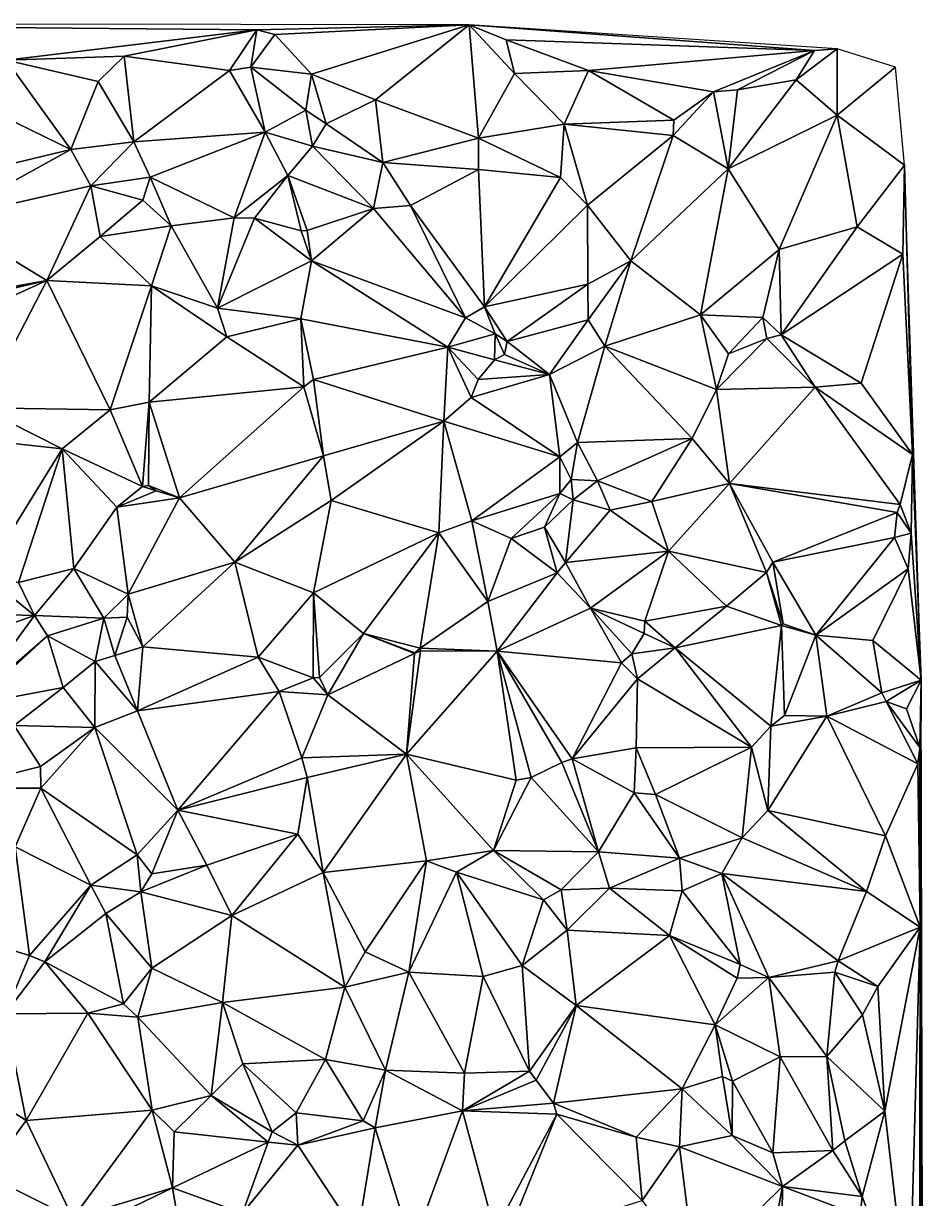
# Model space of a CAD drawing. Header units: metres. Extents: x -15 to 15, y -15 to 15.
# Drawn here: x 4.98 to 14.98, y 1.92 to 14.97 of the extents above; entities that cross this region are included whole.
import ezdxf

# ---------------------------------------------------------------- set-up
doc = ezdxf.new("R2010")
doc.units = ezdxf.units.M
doc.layers.add('STREET_MESH', color=7, linetype='Continuous')

msp = doc.modelspace()

# ---------------------------------------------------------------- linework, layer by layer
at = {"layer": 'STREET_MESH'}
for points in [[(7.573, 14.896), (9.931, 14.951), (-0.21, 14.967)], [(4.793, 14.561), (7.573, 14.896), (-0.21, 14.967)], [(7.573, 14.896), (4.793, 14.561), (6.101, 14.605)], [(7.269, 14.444), (7.573, 14.896), (6.101, 14.605)], [(7.573, 14.896), (7.269, 14.444), (7.506, 14.483)], [(7.772, 14.845), (7.573, 14.896), (7.506, 14.483)], [(7.573, 14.896), (7.772, 14.845), (9.931, 14.951)], [(7.772, 14.845), (8.178, 14.403), (9.931, 14.951)], [(8.178, 14.403), (8.889, 14.121), (9.931, 14.951)], [(8.889, 14.121), (10.034, 13.693), (9.931, 14.951)], [(10.432, 14.411), (10.34, 14.787), (9.931, 14.951)], [(13.763, 14.668), (14.012, 14.686), (9.931, 14.951)], [(10.34, 14.787), (13.763, 14.668), (9.931, 14.951)], [(10.034, 13.693), (10.432, 14.411), (9.931, 14.951)], [(8.178, 14.403), (7.772, 14.845), (7.506, 14.483)], [(10.34, 14.787), (10.432, 14.411), (11.252, 14.444)], [(13.763, 14.668), (10.34, 14.787), (11.252, 14.444)], [(12.641, 14.208), (13.763, 14.668), (11.252, 14.444)], [(12.909, 14.232), (13.763, 14.668), (12.641, 14.208)], [(12.909, 14.232), (13.559, 14.34), (13.763, 14.668)], [(13.559, 14.34), (14.012, 13.951), (14.012, 14.686)], [(13.763, 14.668), (13.559, 14.34), (14.012, 14.686)], [(14.012, 14.686), (14.012, 13.951), (14.662, 14.482)], [(4.793, 14.561), (4.154, 14.227), (5.508, 13.569)], [(4.793, 14.561), (5.811, 14.323), (6.101, 14.605)], [(5.811, 14.323), (4.793, 14.561), (5.508, 13.569)], [(5.811, 14.323), (6.206, 13.655), (6.101, 14.605)], [(6.206, 13.655), (7.269, 14.444), (6.101, 14.605)], [(7.269, 14.444), (7.665, 13.76), (7.506, 14.483)], [(8.118, 14.004), (8.178, 14.403), (7.506, 14.483)], [(7.665, 13.76), (8.118, 14.004), (7.506, 14.483)], [(14.012, 13.951), (14.761, 13.395), (14.662, 14.482)], [(6.206, 13.655), (7.665, 13.76), (7.269, 14.444)], [(8.342, 13.853), (8.178, 14.403), (8.118, 14.004)], [(8.342, 13.853), (8.889, 14.121), (8.178, 14.403)], [(10.432, 14.411), (10.034, 13.693), (10.984, 13.849)], [(10.432, 14.411), (10.984, 13.849), (11.252, 14.444)], [(10.984, 13.849), (12.201, 13.894), (11.252, 14.444)], [(12.201, 13.894), (12.641, 14.208), (11.252, 14.444)], [(4.154, 14.227), (4.061, 13.222), (5.508, 13.569)], [(6.206, 13.655), (5.811, 14.323), (5.508, 13.569)], [(12.909, 14.232), (12.641, 14.208), (12.805, 13.353)], [(13.559, 14.34), (12.805, 13.353), (14.012, 13.951)], [(13.559, 14.34), (12.909, 14.232), (12.805, 13.353)], [(8.972, 13.423), (8.889, 14.121), (8.342, 13.853)], [(8.889, 14.121), (8.972, 13.423), (10.034, 13.693)], [(12.805, 13.353), (12.641, 14.208), (12.195, 13.724)], [(12.641, 14.208), (12.201, 13.894), (12.195, 13.724)], [(7.665, 13.76), (8.19, 13.606), (8.118, 14.004)], [(8.19, 13.606), (8.342, 13.853), (8.118, 14.004)], [(8.19, 13.606), (8.972, 13.423), (8.342, 13.853)], [(10.034, 13.693), (10.943, 13.257), (10.984, 13.849)], [(10.984, 13.849), (10.943, 13.257), (11.243, 12.95)], [(12.201, 13.894), (10.984, 13.849), (12.195, 13.724)], [(12.195, 13.724), (10.984, 13.849), (11.243, 12.95)], [(14.012, 13.951), (12.805, 13.353), (13.368, 12.459)], [(14.235, 12.709), (14.012, 13.951), (13.368, 12.459)], [(14.235, 12.709), (14.761, 13.395), (14.012, 13.951)], [(6.389, 13.263), (7.665, 13.76), (6.206, 13.655)], [(7.321, 12.81), (7.665, 13.76), (6.389, 13.263)], [(7.321, 12.81), (7.915, 13.281), (7.665, 13.76)], [(7.915, 13.281), (8.19, 13.606), (7.665, 13.76)], [(11.725, 12.332), (12.195, 13.724), (11.243, 12.95)], [(11.725, 12.332), (12.805, 13.353), (12.195, 13.724)], [(5.508, 13.569), (4.061, 13.222), (4.112, 12.799)], [(5.732, 13.166), (5.508, 13.569), (4.112, 12.799)], [(5.732, 13.166), (6.206, 13.655), (5.508, 13.569)], [(5.732, 13.166), (6.389, 13.263), (6.206, 13.655)], [(8.19, 13.606), (7.915, 13.281), (8.866, 12.912)], [(8.972, 13.423), (8.19, 13.606), (8.866, 12.912)], [(10.034, 13.693), (8.972, 13.423), (10.032, 13.346)], [(10.943, 13.257), (10.034, 13.693), (10.032, 13.346)], [(9.279, 12.948), (8.972, 13.423), (8.866, 12.912)], [(8.972, 13.423), (9.279, 12.948), (10.032, 13.346)], [(10.032, 13.346), (9.279, 12.948), (10.099, 11.82)], [(10.943, 13.257), (10.032, 13.346), (10.099, 11.82)], [(11.725, 12.332), (12.497, 11.733), (12.805, 13.353)], [(12.805, 13.353), (12.497, 11.733), (13.368, 12.459)], [(14.235, 12.709), (14.741, 12.406), (14.761, 13.395)], [(14.761, 13.395), (14.741, 12.406), (14.849, 10.181)], [(14.947, 7.676), (14.761, 13.395), (14.849, 10.181)], [(6.309, 13.007), (6.389, 13.263), (5.732, 13.166)], [(6.389, 13.263), (6.309, 13.007), (6.621, 12.722)], [(7.321, 12.81), (6.389, 13.263), (6.621, 12.722)], [(7.545, 12.807), (7.915, 13.281), (7.321, 12.81)], [(7.545, 12.807), (8.063, 12.665), (7.915, 13.281)], [(7.915, 13.281), (8.132, 12.67), (8.866, 12.912)], [(8.063, 12.665), (8.132, 12.67), (7.915, 13.281)], [(10.943, 13.257), (10.099, 11.82), (11.243, 12.95)], [(5.243, 12.115), (5.732, 13.166), (4.112, 12.799)], [(5.835, 12.602), (5.732, 13.166), (5.243, 12.115)], [(5.835, 12.602), (6.309, 13.007), (5.732, 13.166)], [(6.309, 13.007), (5.835, 12.602), (6.621, 12.722)], [(9.279, 12.948), (8.866, 12.912), (9.889, 11.698)], [(10.099, 11.82), (9.279, 12.948), (9.889, 11.698)], [(10.099, 11.82), (11.248, 12.074), (11.243, 12.95)], [(11.248, 12.074), (11.725, 12.332), (11.243, 12.95)], [(3.867, 11.868), (5.243, 12.115), (4.112, 12.799)], [(7.137, 11.808), (7.321, 12.81), (6.621, 12.722)], [(7.545, 12.807), (7.321, 12.81), (7.137, 11.808)], [(8.18, 12.333), (7.545, 12.807), (7.137, 11.808)], [(8.063, 12.665), (7.545, 12.807), (8.18, 12.333)], [(8.132, 12.67), (8.18, 12.333), (8.866, 12.912)], [(8.866, 12.912), (8.18, 12.333), (9.889, 11.698)], [(5.835, 12.602), (6.403, 12.054), (6.621, 12.722)], [(6.403, 12.054), (7.137, 11.808), (6.621, 12.722)], [(8.132, 12.67), (8.063, 12.665), (8.18, 12.333)], [(13.392, 11.512), (14.235, 12.709), (13.368, 12.459)], [(13.392, 11.512), (14.741, 12.406), (14.235, 12.709)], [(6.403, 12.054), (5.835, 12.602), (5.243, 12.115)], [(12.497, 11.733), (13.19, 11.705), (13.368, 12.459)], [(13.19, 11.705), (13.392, 11.512), (13.368, 12.459)], [(13.392, 11.512), (14.28, 10.974), (14.741, 12.406)], [(14.741, 12.406), (14.28, 10.974), (14.849, 10.181)], [(8.062, 11.688), (8.18, 12.333), (7.137, 11.808)], [(9.691, 11.374), (8.18, 12.333), (8.062, 11.688)], [(8.18, 12.333), (9.691, 11.374), (9.889, 11.698)], [(11.725, 12.332), (11.248, 12.074), (11.249, 11.677)], [(11.436, 11.385), (11.725, 12.332), (11.249, 11.677)], [(11.725, 12.332), (11.436, 11.385), (12.497, 11.733)], [(5.243, 12.115), (3.868, 11.797), (3.83, 11.475)], [(4.51, 10.7), (5.243, 12.115), (3.83, 11.475)], [(3.867, 11.868), (3.868, 11.797), (5.243, 12.115)], [(5.243, 12.115), (4.51, 10.7), (5.945, 10.68)], [(6.403, 12.054), (5.243, 12.115), (5.945, 10.68)], [(6.377, 10.762), (6.403, 12.054), (5.945, 10.68)], [(6.377, 10.762), (7.24, 11.489), (6.403, 12.054)], [(6.403, 12.054), (7.24, 11.489), (7.137, 11.808)], [(10.351, 11.436), (11.248, 12.074), (10.099, 11.82)], [(11.248, 12.074), (10.351, 11.436), (11.249, 11.677)], [(7.24, 11.489), (8.062, 11.688), (7.137, 11.808)], [(10.216, 11.523), (10.099, 11.82), (9.889, 11.698)], [(10.216, 11.523), (10.351, 11.436), (10.099, 11.82)], [(7.24, 11.489), (8.094, 10.935), (8.062, 11.688)], [(9.691, 11.374), (8.062, 11.688), (8.2, 11.016)], [(8.062, 11.688), (8.094, 10.935), (8.2, 11.016)], [(9.691, 11.374), (10.216, 11.523), (9.889, 11.698)], [(10.351, 11.436), (10.82, 11.07), (11.249, 11.677)], [(10.82, 11.07), (11.436, 11.385), (11.249, 11.677)], [(12.497, 11.733), (11.436, 11.385), (12.674, 10.904)], [(12.809, 11.301), (12.497, 11.733), (12.674, 10.904)], [(12.809, 11.301), (13.19, 11.705), (12.497, 11.733)], [(13.19, 11.705), (12.809, 11.301), (13.232, 11.47)], [(13.392, 11.512), (13.19, 11.705), (13.232, 11.47)], [(6.377, 10.762), (8.094, 10.935), (7.24, 11.489)], [(10.212, 11.234), (10.216, 11.523), (9.691, 11.374)], [(10.212, 11.234), (10.321, 11.292), (10.216, 11.523)], [(10.321, 11.292), (10.351, 11.436), (10.216, 11.523)], [(13.392, 11.512), (13.232, 11.47), (13.771, 10.931)], [(14.28, 10.974), (13.392, 11.512), (13.771, 10.931)], [(9.649, 10.553), (9.691, 11.374), (8.2, 11.016)], [(9.649, 10.553), (9.953, 10.814), (9.691, 11.374)], [(9.953, 10.814), (10.028, 11.015), (9.691, 11.374)], [(10.028, 11.015), (10.212, 11.234), (9.691, 11.374)], [(10.351, 11.436), (10.321, 11.292), (10.82, 11.07)], [(11.436, 11.385), (10.82, 11.07), (11.131, 10.317)], [(12.405, 10.361), (11.436, 11.385), (11.131, 10.317)], [(11.436, 11.385), (12.405, 10.361), (12.674, 10.904)], [(13.771, 10.931), (13.232, 11.47), (12.674, 10.904)], [(13.232, 11.47), (12.809, 11.301), (12.674, 10.904)], [(10.212, 11.234), (10.028, 11.015), (10.82, 11.07)], [(10.321, 11.292), (10.212, 11.234), (10.82, 11.07)], [(8.094, 10.935), (8.311, 10.169), (8.2, 11.016)], [(8.311, 10.169), (9.649, 10.553), (8.2, 11.016)], [(10.82, 11.07), (10.028, 11.015), (9.953, 10.814)], [(10.935, 10.157), (10.82, 11.07), (9.953, 10.814)], [(10.82, 11.07), (10.935, 10.157), (11.131, 10.317)], [(14.28, 10.974), (13.771, 10.931), (14.849, 10.181)], [(8.094, 10.935), (6.377, 10.762), (6.715, 9.701)], [(8.311, 10.169), (8.094, 10.935), (6.715, 9.701)], [(12.405, 10.361), (12.818, 9.86), (12.674, 10.904)], [(12.818, 9.86), (13.771, 10.931), (12.674, 10.904)], [(12.818, 9.86), (14.714, 9.626), (13.771, 10.931)], [(13.771, 10.931), (14.714, 9.626), (14.849, 10.181)], [(4.51, 10.7), (4.063, 10.393), (5.412, 10.244)], [(4.51, 10.7), (5.412, 10.244), (5.945, 10.68)], [(6.304, 9.828), (6.377, 10.762), (5.945, 10.68)], [(6.304, 9.828), (6.371, 9.84), (6.377, 10.762)], [(6.377, 10.762), (6.371, 9.84), (6.715, 9.701)], [(10.935, 10.157), (9.953, 10.814), (9.649, 10.553)], [(5.412, 10.244), (6.304, 9.828), (5.945, 10.68)], [(8.311, 10.169), (8.398, 9.672), (9.649, 10.553)], [(9.649, 10.553), (8.398, 9.672), (9.593, 9.313)], [(9.959, 9.447), (9.649, 10.553), (9.593, 9.313)], [(9.959, 9.447), (10.935, 10.157), (9.649, 10.553)], [(4.063, 10.393), (4.548, 8.848), (5.412, 10.244)], [(10.935, 10.157), (11.063, 9.904), (11.131, 10.317)], [(11.063, 9.904), (11.352, 9.89), (11.131, 10.317)], [(11.352, 9.89), (12.405, 10.361), (11.131, 10.317)], [(11.352, 9.89), (11.957, 9.662), (12.405, 10.361)], [(11.957, 9.662), (12.818, 9.86), (12.405, 10.361)], [(4.548, 8.848), (4.926, 8.76), (5.412, 10.244)], [(5.412, 10.244), (4.926, 8.76), (5.541, 8.917)], [(6.019, 9.599), (5.412, 10.244), (5.541, 8.917)], [(6.019, 9.599), (6.304, 9.828), (5.412, 10.244)], [(14.714, 9.626), (14.836, 9.309), (14.849, 10.181)], [(14.836, 9.309), (14.947, 7.676), (14.849, 10.181)], [(8.311, 10.169), (6.715, 9.701), (7.328, 8.988)], [(8.398, 9.672), (8.311, 10.169), (7.328, 8.988)], [(10.937, 9.751), (10.935, 10.157), (9.959, 9.447)], [(11.063, 9.904), (10.935, 10.157), (10.937, 9.751)], [(6.456, 9.778), (6.304, 9.828), (6.019, 9.599)], [(6.304, 9.828), (6.456, 9.778), (6.371, 9.84)], [(6.371, 9.84), (6.456, 9.778), (6.715, 9.701)], [(11.085, 9.678), (11.063, 9.904), (10.937, 9.751)], [(11.063, 9.904), (11.085, 9.678), (11.352, 9.89)], [(11.352, 9.89), (11.085, 9.678), (11.495, 9.565)], [(11.957, 9.662), (11.352, 9.89), (11.495, 9.565)], [(12.818, 9.86), (11.957, 9.662), (12.14, 9.109)], [(13.23, 8.873), (12.818, 9.86), (12.14, 9.109)], [(14.681, 9.539), (14.714, 9.626), (12.818, 9.86)], [(13.301, 8.986), (14.681, 9.539), (12.818, 9.86)], [(13.23, 8.873), (13.301, 8.986), (12.818, 9.86)], [(6.456, 9.778), (6.019, 9.599), (6.715, 9.701)], [(6.019, 9.599), (6.144, 8.632), (6.715, 9.701)], [(6.715, 9.701), (6.144, 8.632), (7.328, 8.988)], [(8.2, 8.647), (8.398, 9.672), (7.328, 8.988)], [(9.593, 9.313), (8.398, 9.672), (8.2, 8.647)], [(10.937, 9.751), (9.959, 9.447), (10.397, 9.251)], [(10.764, 9.377), (10.937, 9.751), (10.397, 9.251)], [(10.764, 9.377), (11.085, 9.678), (10.937, 9.751)], [(11.085, 9.678), (10.764, 9.377), (10.998, 8.985)], [(11.085, 9.678), (10.998, 8.985), (11.495, 9.565)], [(11.957, 9.662), (11.495, 9.565), (12.14, 9.109)], [(6.144, 8.632), (6.019, 9.599), (5.541, 8.917)], [(11.495, 9.565), (10.998, 8.985), (12.14, 9.109)], [(14.681, 9.539), (13.301, 8.986), (14.651, 9.262)], [(14.681, 9.539), (14.651, 9.262), (14.836, 9.309)], [(14.714, 9.626), (14.681, 9.539), (14.836, 9.309)], [(10.137, 8.55), (9.959, 9.447), (9.593, 9.313)], [(9.959, 9.447), (10.137, 8.55), (10.397, 9.251)], [(8.757, 8.197), (9.593, 9.313), (8.2, 8.647)], [(9.593, 9.313), (8.757, 8.197), (9.385, 8.033)], [(10.137, 8.55), (9.593, 9.313), (9.385, 8.033)], [(10.907, 8.868), (10.764, 9.377), (10.397, 9.251)], [(10.998, 8.985), (10.764, 9.377), (10.907, 8.868)], [(14.651, 9.262), (13.301, 8.986), (13.777, 8.178)], [(14.802, 8.915), (14.651, 9.262), (13.777, 8.178)], [(14.836, 9.309), (14.651, 9.262), (14.802, 8.915)], [(14.836, 9.309), (14.802, 8.915), (14.947, 7.676)], [(10.137, 8.55), (10.907, 8.868), (10.397, 9.251)], [(12.14, 9.109), (10.998, 8.985), (11.274, 8.475)], [(11.88, 8.331), (12.14, 9.109), (11.274, 8.475)], [(11.88, 8.331), (12.784, 8.498), (12.14, 9.109)], [(12.784, 8.498), (13.23, 8.873), (12.14, 9.109)], [(5.541, 8.917), (4.926, 8.76), (5.104, 8.396)], [(5.873, 8.367), (5.541, 8.917), (5.104, 8.396)], [(5.873, 8.367), (6.144, 8.632), (5.541, 8.917)], [(6.144, 8.632), (6.309, 8.048), (7.328, 8.988)], [(6.309, 8.048), (7.586, 7.934), (7.328, 8.988)], [(7.586, 7.934), (8.2, 8.647), (7.328, 8.988)], [(10.998, 8.985), (10.907, 8.868), (11.274, 8.475)], [(13.396, 8.286), (13.23, 8.873), (12.784, 8.498)], [(13.23, 8.873), (13.415, 8.301), (13.301, 8.986)], [(13.23, 8.873), (13.396, 8.286), (13.415, 8.301)], [(13.301, 8.986), (13.415, 8.301), (13.777, 8.178)], [(14.411, 8.116), (14.802, 8.915), (13.777, 8.178)], [(14.802, 8.915), (14.411, 8.116), (14.947, 7.676)], [(4.548, 8.848), (4.012, 8.426), (5.104, 8.396)], [(4.926, 8.76), (4.548, 8.848), (5.104, 8.396)], [(10.907, 8.868), (10.137, 8.55), (10.241, 7.998)], [(10.907, 8.868), (10.241, 7.998), (11.274, 8.475)], [(6.132, 8.378), (6.144, 8.632), (5.873, 8.367)], [(6.144, 8.632), (6.132, 8.378), (6.309, 8.048)], [(7.586, 7.934), (8.197, 7.705), (8.2, 8.647)], [(8.197, 7.705), (8.268, 7.708), (8.2, 8.647)], [(8.268, 7.708), (8.757, 8.197), (8.2, 8.647)], [(10.241, 7.998), (10.137, 8.55), (9.385, 8.033)], [(12.784, 8.498), (11.88, 8.331), (12.214, 8.038)], [(13.396, 8.286), (12.784, 8.498), (12.214, 8.038)], [(4.012, 8.426), (3.951, 7.988), (5.104, 8.396)], [(3.951, 7.988), (4.393, 7.431), (5.104, 8.396)], [(4.393, 7.431), (5.25, 8.168), (5.104, 8.396)], [(5.25, 8.168), (5.873, 8.367), (5.104, 8.396)], [(5.25, 8.168), (5.78, 7.884), (5.873, 8.367)], [(5.873, 8.367), (5.78, 7.884), (5.996, 7.953)], [(6.132, 8.378), (5.873, 8.367), (5.996, 7.953)], [(6.309, 8.048), (6.132, 8.378), (5.996, 7.953)], [(10.241, 7.998), (11.618, 7.871), (11.274, 8.475)], [(11.872, 8.197), (11.88, 8.331), (11.274, 8.475)], [(11.618, 7.871), (11.736, 7.969), (11.274, 8.475)], [(11.736, 7.969), (11.872, 8.197), (11.274, 8.475)], [(11.88, 8.331), (11.872, 8.197), (12.214, 8.038)], [(13.396, 8.286), (12.214, 8.038), (13.278, 7.166)], [(13.428, 7.284), (13.396, 8.286), (13.278, 7.166)], [(13.415, 8.301), (13.396, 8.286), (13.777, 8.178)], [(13.396, 8.286), (13.428, 7.284), (13.777, 8.178)], [(5.25, 8.168), (4.393, 7.431), (4.417, 7.406)], [(5.25, 8.168), (4.417, 7.406), (5.422, 7.597)], [(5.78, 7.884), (5.25, 8.168), (5.422, 7.597)], [(8.359, 7.514), (8.757, 8.197), (8.268, 7.708)], [(8.359, 7.514), (9.321, 7.975), (8.757, 8.197)], [(8.757, 8.197), (9.328, 7.981), (9.385, 8.033)], [(9.321, 7.975), (9.328, 7.981), (8.757, 8.197)], [(11.872, 8.197), (11.736, 7.969), (12.214, 8.038)], [(13.428, 7.284), (13.899, 7.277), (13.777, 8.178)], [(13.899, 7.277), (14.508, 7.535), (13.777, 8.178)], [(14.508, 7.535), (14.411, 8.116), (13.777, 8.178)], [(14.411, 8.116), (14.508, 7.535), (14.947, 7.676)], [(6.248, 7.338), (6.309, 8.048), (5.996, 7.953)], [(7.586, 7.934), (6.309, 8.048), (6.248, 7.338)], [(9.321, 7.975), (8.359, 7.514), (9.234, 6.855)], [(10.241, 7.998), (9.388, 8.003), (9.234, 6.855)], [(9.388, 8.003), (9.321, 7.975), (9.234, 6.855)], [(10.451, 6.568), (10.241, 7.998), (9.234, 6.855)], [(9.328, 7.981), (9.321, 7.975), (9.388, 8.003)], [(9.328, 7.981), (9.388, 8.003), (9.385, 8.033)], [(9.388, 8.003), (10.241, 7.998), (9.385, 8.033)], [(10.451, 6.568), (10.616, 6.595), (10.241, 7.998)], [(11.618, 7.871), (10.241, 7.998), (11.074, 6.805)], [(10.241, 7.998), (10.959, 6.763), (11.074, 6.805)], [(10.616, 6.595), (10.959, 6.763), (10.241, 7.998)], [(11.799, 7.694), (11.736, 7.969), (11.618, 7.871)], [(11.736, 7.969), (11.799, 7.694), (12.214, 8.038)], [(11.799, 7.694), (13.061, 6.934), (12.214, 8.038)], [(12.214, 8.038), (13.061, 6.934), (13.278, 7.166)], [(5.78, 7.884), (5.422, 7.597), (5.773, 7.153)], [(6.248, 7.338), (5.78, 7.884), (5.773, 7.153)], [(5.78, 7.884), (6.248, 7.338), (5.996, 7.953)], [(7.821, 7.553), (7.586, 7.934), (6.248, 7.338)], [(7.821, 7.553), (8.197, 7.705), (7.586, 7.934)], [(11.799, 7.694), (11.618, 7.871), (11.074, 6.805)], [(8.197, 7.705), (7.821, 7.553), (8.359, 7.514)], [(8.197, 7.705), (8.359, 7.514), (8.268, 7.708)], [(5.422, 7.597), (4.417, 7.406), (4.881, 7.173)], [(5.422, 7.597), (4.881, 7.173), (5.773, 7.153)], [(11.781, 6.928), (11.799, 7.694), (11.074, 6.805)], [(11.799, 7.694), (11.781, 6.928), (13.061, 6.934)], [(14.508, 7.535), (14.557, 7.441), (14.947, 7.676)], [(14.557, 7.441), (14.783, 7.358), (14.947, 7.676)], [(14.783, 7.358), (14.93, 6.929), (14.947, 7.676)], [(14.947, 7.676), (14.93, 6.929), (14.936, 4.937)], [(14.947, 7.676), (14.936, 4.937), (14.983, -7.722)], [(7.821, 7.553), (6.248, 7.338), (6.695, 6.235)], [(8.073, 6.817), (7.821, 7.553), (6.695, 6.235)], [(8.359, 7.514), (7.821, 7.553), (8.073, 6.817)], [(9.234, 6.855), (8.359, 7.514), (8.073, 6.817)], [(13.899, 7.277), (14.557, 7.441), (14.508, 7.535)], [(14.557, 7.441), (13.899, 7.277), (14.908, 6.749)], [(14.783, 7.358), (14.557, 7.441), (14.93, 6.929)], [(14.93, 6.929), (14.557, 7.441), (14.908, 6.749)], [(6.248, 7.338), (5.773, 7.153), (6.695, 6.235)], [(13.899, 7.277), (13.244, 6.232), (14.548, 5.951)], [(13.244, 6.232), (13.899, 7.277), (13.278, 7.166)], [(13.899, 7.277), (13.428, 7.284), (13.278, 7.166)], [(13.899, 7.277), (14.548, 5.951), (14.908, 6.749)], [(4.215, 6.48), (5.173, 6.718), (4.881, 7.173)], [(4.881, 7.173), (5.173, 6.718), (5.773, 7.153)], [(5.173, 6.718), (5.177, 6.48), (5.773, 7.153)], [(5.177, 6.48), (6.244, 5.74), (5.773, 7.153)], [(5.773, 7.153), (6.244, 5.74), (6.695, 6.235)], [(13.061, 6.934), (13.244, 6.232), (13.278, 7.166)], [(11.762, 6.426), (11.781, 6.928), (11.074, 6.805)], [(11.999, 6.409), (11.781, 6.928), (11.762, 6.426)], [(13.061, 6.934), (11.781, 6.928), (11.999, 6.409)], [(13.061, 6.934), (11.999, 6.409), (12.959, 5.927)], [(13.244, 6.232), (13.061, 6.934), (12.959, 5.927)], [(14.93, 6.929), (14.908, 6.749), (14.936, 4.937)], [(8.131, 6.598), (8.073, 6.817), (6.695, 6.235)], [(8.131, 6.598), (9.234, 6.855), (8.073, 6.817)], [(8.131, 6.598), (8.308, 5.541), (9.234, 6.855)], [(9.234, 6.855), (8.308, 5.541), (9.456, 5.673)], [(10.199, 5.787), (9.234, 6.855), (9.456, 5.673)], [(10.199, 5.787), (10.451, 6.568), (9.234, 6.855)], [(10.959, 6.763), (11.366, 5.772), (11.074, 6.805)], [(11.366, 5.772), (11.762, 6.426), (11.074, 6.805)], [(5.173, 6.718), (4.215, 6.48), (5.177, 6.48)], [(10.959, 6.763), (10.616, 6.595), (11.366, 5.772)], [(14.908, 6.749), (14.548, 5.951), (14.936, 4.937)], [(8.029, 5.969), (8.131, 6.598), (6.695, 6.235)], [(8.131, 6.598), (8.029, 5.969), (8.308, 5.541)], [(10.616, 6.595), (10.451, 6.568), (10.199, 5.787)], [(11.366, 5.772), (10.616, 6.595), (10.199, 5.787)], [(5.177, 6.48), (4.215, 6.48), (4.89, 5.827)], [(5.731, 5.4), (5.177, 6.48), (4.89, 5.827)], [(5.731, 5.4), (6.244, 5.74), (5.177, 6.48)], [(11.762, 6.426), (11.366, 5.772), (12.264, 5.703)], [(11.999, 6.409), (11.762, 6.426), (12.264, 5.703)], [(12.959, 5.927), (11.999, 6.409), (12.264, 5.703)], [(6.244, 5.74), (6.406, 5.527), (6.695, 6.235)], [(6.406, 5.527), (7.017, 5.625), (6.695, 6.235)], [(7.017, 5.625), (8.029, 5.969), (6.695, 6.235)], [(13.244, 6.232), (12.959, 5.927), (14.34, 5.33)], [(14.548, 5.951), (13.244, 6.232), (14.34, 5.33)], [(8.029, 5.969), (7.017, 5.625), (7.296, 5.066)], [(8.308, 5.541), (8.029, 5.969), (7.296, 5.066)], [(12.734, 5.531), (12.959, 5.927), (12.264, 5.703)], [(12.959, 5.927), (12.734, 5.531), (14.34, 5.33)], [(14.548, 5.951), (14.34, 5.33), (14.936, 4.937)], [(4.39, 4.819), (5.051, 4.622), (4.89, 5.827)], [(5.051, 4.622), (5.731, 5.4), (4.89, 5.827)], [(6.287, 5.328), (6.244, 5.74), (5.731, 5.4)], [(6.287, 5.328), (6.406, 5.527), (6.244, 5.74)], [(9.787, 5.545), (10.199, 5.787), (9.456, 5.673)], [(10.754, 5.24), (10.199, 5.787), (9.787, 5.545)], [(10.754, 5.24), (10.952, 5.349), (10.199, 5.787)], [(10.952, 5.349), (11.366, 5.772), (10.199, 5.787)], [(10.952, 5.349), (11.485, 5.368), (11.366, 5.772)], [(11.366, 5.772), (11.485, 5.368), (12.264, 5.703)], [(7.017, 5.625), (6.287, 5.328), (7.296, 5.066)], [(7.017, 5.625), (6.406, 5.527), (6.287, 5.328)], [(8.308, 5.541), (8.776, 4.66), (9.456, 5.673)], [(8.776, 4.66), (9.258, 4.437), (9.456, 5.673)], [(9.258, 4.437), (9.787, 5.545), (9.456, 5.673)], [(11.485, 5.368), (12.292, 5.338), (12.264, 5.703)], [(12.292, 5.338), (12.734, 5.531), (12.264, 5.703)], [(8.549, 4.271), (8.308, 5.541), (7.296, 5.066)], [(8.776, 4.66), (8.308, 5.541), (8.549, 4.271)], [(9.258, 4.437), (10.083, 4.389), (9.787, 5.545)], [(10.083, 4.389), (10.516, 4.511), (9.787, 5.545)], [(10.516, 4.511), (10.754, 5.24), (9.787, 5.545)], [(12.734, 5.531), (12.292, 5.338), (12.938, 4.521)], [(12.734, 5.531), (12.938, 4.521), (13.255, 4.377)], [(14.026, 4.561), (12.734, 5.531), (13.255, 4.377)], [(12.734, 5.531), (14.026, 4.561), (14.34, 5.33)], [(5.219, 4.551), (5.731, 5.4), (5.051, 4.622)], [(5.219, 4.551), (5.898, 5.087), (5.731, 5.4)], [(5.898, 5.087), (6.287, 5.328), (5.731, 5.4)], [(10.952, 5.349), (10.754, 5.24), (11.015, 4.901)], [(11.485, 5.368), (10.952, 5.349), (11.015, 4.901)], [(12.151, 4.843), (11.485, 5.368), (11.015, 4.901)], [(12.292, 5.338), (11.485, 5.368), (12.151, 4.843)], [(5.898, 5.087), (6.406, 4.481), (6.287, 5.328)], [(6.287, 5.328), (6.406, 4.481), (7.296, 5.066)], [(10.754, 5.24), (10.516, 4.511), (11.015, 4.901)], [(12.292, 5.338), (12.151, 4.843), (12.938, 4.521)], [(14.34, 5.33), (14.026, 4.561), (14.936, 4.937)], [(5.219, 4.551), (6.094, 4.084), (5.898, 5.087)], [(6.094, 4.084), (6.406, 4.481), (5.898, 5.087)], [(7.296, 5.066), (6.406, 4.481), (7.192, 4.098)], [(8.549, 4.271), (7.296, 5.066), (7.192, 4.098)], [(10.516, 4.511), (11.118, 4.064), (11.015, 4.901)], [(11.118, 4.064), (12.151, 4.843), (11.015, 4.901)], [(12.151, 4.843), (11.118, 4.064), (12.661, 3.851)], [(12.151, 4.843), (12.904, 4.368), (12.938, 4.521)], [(12.151, 4.843), (12.661, 3.851), (12.904, 4.368)], [(14.026, 4.561), (14.465, 4.276), (14.936, 4.937)], [(14.465, 4.276), (14.541, 2.892), (14.936, 4.937)], [(14.541, 2.892), (14.812, 0.559), (14.936, 4.937)], [(14.812, 0.559), (14.924, -2.215), (14.936, 4.937)], [(14.936, 4.937), (14.924, -2.215), (14.983, -7.722)], [(4.39, 4.819), (4.78, 3.972), (5.051, 4.622)], [(4.78, 3.972), (5.219, 4.551), (5.051, 4.622)], [(9.258, 4.437), (8.776, 4.66), (8.549, 4.271)], [(5.219, 4.551), (4.78, 3.972), (5.698, 3.981)], [(6.094, 4.084), (5.219, 4.551), (5.698, 3.981)], [(6.406, 4.481), (6.094, 4.084), (6.253, 3.935)], [(6.406, 4.481), (6.253, 3.935), (7.192, 4.098)], [(9.258, 4.437), (8.549, 4.271), (8.999, 3.348)], [(9.876, 3.316), (9.258, 4.437), (8.999, 3.348)], [(9.258, 4.437), (9.876, 3.316), (10.083, 4.389)], [(10.597, 3.335), (10.516, 4.511), (10.083, 4.389)], [(10.516, 4.511), (10.597, 3.335), (11.118, 4.064)], [(12.938, 4.521), (12.904, 4.368), (13.255, 4.377)], [(13.986, 4.434), (14.026, 4.561), (13.255, 4.377)], [(13.986, 4.434), (14.465, 4.276), (14.026, 4.561)], [(9.876, 3.316), (10.597, 3.335), (10.083, 4.389)], [(12.904, 4.368), (12.661, 3.851), (13.255, 4.377)], [(12.661, 3.851), (13.381, 3.495), (13.255, 4.377)], [(13.9, 3.5), (13.986, 4.434), (13.255, 4.377)], [(13.381, 3.495), (13.9, 3.5), (13.255, 4.377)], [(13.986, 4.434), (13.9, 3.5), (14.294, 3.961)], [(14.465, 4.276), (13.986, 4.434), (14.294, 3.961)], [(8.334, 3.465), (8.549, 4.271), (7.192, 4.098)], [(8.549, 4.271), (8.334, 3.465), (8.999, 3.348)], [(14.541, 2.892), (14.465, 4.276), (14.294, 3.961)], [(6.253, 3.935), (6.094, 4.084), (5.698, 3.981)], [(6.253, 3.935), (7.067, 3.068), (7.192, 4.098)], [(7.067, 3.068), (7.417, 3.419), (7.192, 4.098)], [(7.417, 3.419), (8.334, 3.465), (7.192, 4.098)], [(10.597, 3.335), (10.674, 3.238), (11.118, 4.064)], [(10.674, 3.238), (10.864, 2.982), (11.118, 4.064)], [(10.864, 2.982), (12.292, 3.139), (11.118, 4.064)], [(11.118, 4.064), (12.292, 3.139), (12.661, 3.851)], [(5.014, 2.789), (4.78, 3.972), (4.428, 3.164)], [(4.78, 3.972), (5.014, 2.789), (5.698, 3.981)], [(5.698, 3.981), (5.014, 2.789), (6.412, 2.904)], [(6.253, 3.935), (5.698, 3.981), (6.412, 2.904)], [(7.067, 3.068), (6.253, 3.935), (6.412, 2.904)], [(13.9, 3.5), (14.541, 2.892), (14.294, 3.961)], [(12.292, 3.139), (12.739, 3.279), (12.661, 3.851)], [(13.381, 3.495), (12.661, 3.851), (12.851, 3.225)], [(12.661, 3.851), (12.739, 3.279), (12.851, 3.225)], [(7.417, 3.419), (7.067, 3.068), (7.744, 2.662)], [(8.008, 2.873), (8.334, 3.465), (7.417, 3.419)], [(8.008, 2.873), (7.417, 3.419), (7.744, 2.662)], [(8.754, 2.786), (8.334, 3.465), (8.008, 2.873)], [(8.334, 3.465), (8.754, 2.786), (8.999, 3.348)], [(13.3, 2.432), (13.381, 3.495), (12.851, 3.225)], [(13.3, 2.432), (13.964, 2.456), (13.381, 3.495)], [(13.381, 3.495), (13.964, 2.456), (13.9, 3.5)], [(14.1, 2.565), (14.541, 2.892), (13.9, 3.5)], [(13.964, 2.456), (14.1, 2.565), (13.9, 3.5)], [(8.754, 2.786), (8.885, 2.706), (8.999, 3.348)], [(8.885, 2.706), (9.856, 2.896), (8.999, 3.348)], [(9.856, 2.896), (9.876, 3.316), (8.999, 3.348)], [(9.856, 2.896), (10.597, 3.335), (9.876, 3.316)], [(10.674, 3.238), (10.597, 3.335), (9.856, 2.896)], [(12.292, 3.139), (12.847, 2.624), (12.739, 3.279)], [(12.739, 3.279), (12.847, 2.624), (12.851, 3.225)], [(4.565, 2.183), (5.014, 2.789), (4.428, 3.164)], [(10.864, 2.982), (10.674, 3.238), (9.856, 2.896)], [(10.864, 2.982), (11.784, 2.603), (12.292, 3.139)], [(12.292, 3.139), (11.784, 2.603), (12.262, 2.496)], [(12.847, 2.624), (12.292, 3.139), (12.262, 2.496)], [(12.847, 2.624), (13.3, 2.432), (12.851, 3.225)], [(6.655, 2.665), (7.067, 3.068), (6.412, 2.904)], [(6.655, 2.665), (7.7, 2.55), (7.067, 3.068)], [(7.067, 3.068), (7.7, 2.55), (7.744, 2.662)], [(5.014, 2.789), (5.529, 1.704), (6.412, 2.904)], [(6.412, 2.904), (5.529, 1.704), (6.638, 2.04)], [(6.655, 2.665), (6.412, 2.904), (6.638, 2.04)], [(8.026, 2.515), (8.008, 2.873), (7.744, 2.662)], [(8.026, 2.515), (8.754, 2.786), (8.008, 2.873)], [(9.856, 2.896), (8.885, 2.706), (9.298, 1.374)], [(10.214, 1.556), (9.856, 2.896), (9.298, 1.374)], [(10.864, 2.982), (9.856, 2.896), (10.901, 2.858)], [(9.856, 2.896), (10.214, 1.556), (10.901, 2.858)], [(11.784, 2.603), (10.864, 2.982), (10.901, 2.858)], [(14.541, 2.892), (14.1, 2.565), (14.29, 1.946)], [(14.812, 0.559), (14.541, 2.892), (14.29, 1.946)], [(4.565, 2.183), (5.529, 1.704), (5.014, 2.789)], [(8.754, 2.786), (8.026, 2.515), (8.885, 2.706)], [(10.214, 1.556), (10.323, 1.424), (10.901, 2.858)], [(10.323, 1.424), (11.848, 1.9), (10.901, 2.858)], [(11.848, 1.9), (11.784, 2.603), (10.901, 2.858)], [(7.7, 2.55), (6.655, 2.665), (6.638, 2.04)], [(7.7, 2.55), (8.026, 2.515), (7.744, 2.662)], [(8.026, 2.515), (8.69, 1.514), (8.885, 2.706)], [(8.885, 2.706), (8.69, 1.514), (9.298, 1.374)], [(13.406, 2.055), (12.847, 2.624), (12.262, 2.496)], [(12.847, 2.624), (13.406, 2.055), (13.3, 2.432)], [(7.414, 1.761), (7.7, 2.55), (6.638, 2.04)], [(8.026, 2.515), (7.7, 2.55), (7.414, 1.761)], [(8.69, 1.514), (8.026, 2.515), (7.414, 1.761)], [(11.784, 2.603), (11.848, 1.9), (12.262, 2.496)], [(11.848, 1.9), (12.436, 1.103), (12.262, 2.496)], [(12.436, 1.103), (13.406, 2.055), (12.262, 2.496)], [(14.1, 2.565), (13.964, 2.456), (14.29, 1.946)], [(13.3, 2.432), (13.406, 2.055), (13.964, 2.456)], [(13.964, 2.456), (13.406, 2.055), (14.29, 1.946)], [(5.529, 1.704), (4.565, 2.183), (4.83, 1.6)], [(5.529, 1.704), (5.67, 1.577), (6.638, 2.04)], [(5.67, 1.577), (6.784, 1.181), (6.638, 2.04)], [(6.784, 1.181), (7.414, 1.761), (6.638, 2.04)], [(13.406, 2.055), (12.436, 1.103), (13.258, 1.277)], [(13.396, 1.161), (13.406, 2.055), (13.258, 1.277)], [(13.396, 1.161), (14.27, 1.729), (13.406, 2.055)], [(13.406, 2.055), (14.27, 1.729), (14.29, 1.946)], [(14.27, 1.729), (14.812, 0.559), (14.29, 1.946)]]:
    msp.add_3dface(points, dxfattribs=at)

doc.saveas('drawing.dxf')
